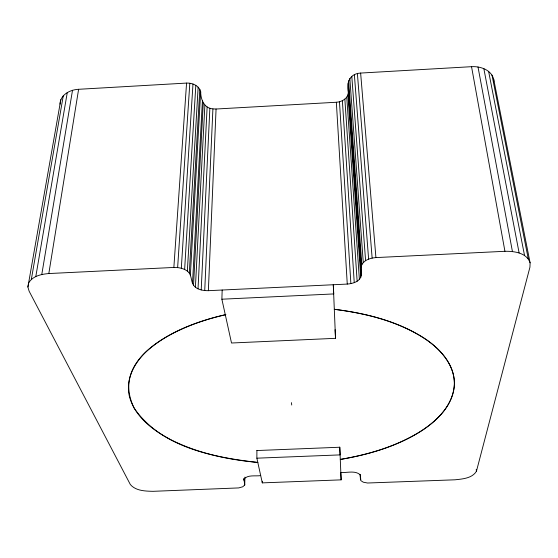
<?xml version="1.0" encoding="UTF-8"?>
<svg xmlns="http://www.w3.org/2000/svg" width="558" height="558" viewBox="0 0 558 558"><rect width="100%" height="100%" fill="white"/><g stroke="black" fill="none" stroke-linecap="round" stroke-linejoin="round"><path stroke-width="0.84" d="M256.91 450.543L339.773 447.237L341.133 479.859L262.302 482.879L262.309 481.247M243.839 478.45L244.746 485.014L242.716 486.792L238.719 487.922L153.087 491.319C145.31 491.145 135.796 490.942 130.349 484.553L29.121 291.192L27.9 287.014L28.646 282.983C32.65 275.945 41.376 274.18 48.818 273.546L173.859 267.449C178.581 267.324 183.456 268.3 187.362 271.076C191.248 273.915 191.038 279.209 192.496 283.352C194.986 289.372 202.526 290.76 208.364 290.683L347.264 284.078C352.754 283.659 360.322 281.609 361.284 275.254L348.338 92.516C346.26 82.584 349.643 73.656 360.635 73.063L471.538 66.681C480.473 66.151 491.403 69.848 493.753 79.473L530.1 262.818L529.94 267.163L476.448 471.231C472.221 478.38 462.449 478.994 454.993 479.803L367.562 483.012L363.265 482.189L360.775 480.571L360.14 474.691C354.867 470.171 346.957 472.975 340.778 472.493L341.133 479.859M361.284 275.254L361.319 266.884L348.22 83.254M262.302 482.879L256.868 458.181L256.91 450.348M244.746 485.014L244.906 477.083M221.875 299.207L333.747 293.933L333.286 284.74L335.511 338.322L231.514 343.01L221.875 299.207L222.175 290.027M208.364 290.683L216.065 109.019L336.348 102.254C341.761 101.961 348.073 98.515 348.338 92.516M204.73 290.585L212.912 108.894C204.144 108.336 200.636 99.373 200.678 91.679C199.136 85.639 192.329 82.814 186.567 83.079L78.608 89.294C70.203 89.65 60.236 94.679 59.999 104.144M201.201 289.951L209.871 108.168M198.02 288.828L207.13 106.906M195.398 287.286L204.877 105.169M192.496 283.352L202.415 100.782M193.514 285.417L203.265 103.084M190.355 275.157L200.678 91.679M189.308 273.022L199.806 89.315M187.362 271.076L198.153 87.146M184.635 269.437L195.823 85.325M181.315 268.238L192.984 83.986M177.639 267.554L189.825 83.219M243.811 480.187L243.881 479.169C247.878 474.446 255.362 476.455 260.691 475.597M173.859 267.449L186.567 83.079M48.818 273.546L78.608 89.294M41.787 274.473L72.512 90.291M35.817 276.468L67.288 92.475M31.339 279.377L63.298 95.676M27.9 287.014L60.815 99.666M361.319 266.884L361.821 264.659L348.617 80.798M361.821 264.659C364.576 259.714 370.624 258.012 375.918 257.587L504.934 251.295C514.141 251.128 526.717 252.697 530.1 262.818M225.823 314.649C185.974 323.208 107.366 353.981 134.262 408.33C161.534 447.516 213.484 457.365 257.922 462.456C228.194 459.757 198.376 453.41 171.508 440.06C153.938 430.95 136.047 417.935 129.909 398.21C124.19 379.175 135.664 359.994 150.102 348.276C171.731 330.496 198.787 320.892 225.753 314.663M256.868 458.181L340.143 454.889L339.766 447.091M212.912 108.894L216.065 109.019M491.982 75.044L528.266 258.807M488.599 71.312L524.527 255.438M483.828 68.55L519.121 252.941M478.004 66.967L512.432 251.525M471.538 66.681L504.934 251.295M476.211 469.508L476.448 471.231M291.429 402.646L291.736 405.031M360.635 73.063L375.918 257.587M357.392 73.579L372.137 258.068M354.372 74.709L368.615 259.107M351.798 76.369L365.595 260.635M349.831 78.448L363.272 262.525M347.948 94.902L360.796 277.41M346.762 97.162L359.38 279.446M344.858 99.143L357.148 281.239M342.375 100.712L354.246 282.662M339.473 101.772L350.877 283.631M360.461 475.36L360.726 479.699M360.133 474.37L360.454 479.587M336.348 102.254L347.264 284.078M335.079 329.645L335.511 338.322M493.753 79.473L493.788 81.873M454.372 384.378C453.222 406.88 434.487 423.292 416.38 433.978C393.027 447.46 366.711 454.965 340.261 459.436C369.201 454.498 398.182 446.058 422.95 429.862C438.295 419.553 453.187 404.41 454.351 384.936C455.126 363.384 437.974 346.511 420.851 336.097C394.625 320.411 364.339 313.045 334.27 309.299C366.864 313.45 400.065 321.603 427.47 340.485C441.72 350.584 454.84 365.936 454.372 384.378"/></g></svg>
